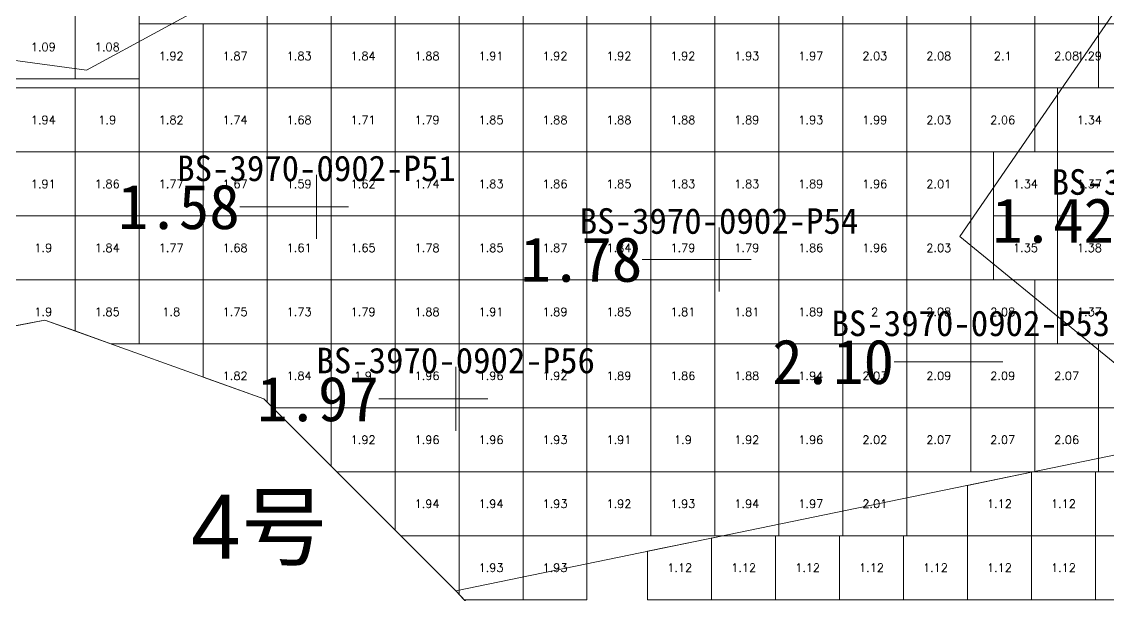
# Model space of a CAD drawing. Header units: inches. Extents: x 469759 to 470079, y 4349683 to 4349873.
# Drawn here: x 469921.7 to 469938.69, y 4349694.44 to 4349703.41 of the extents above; entities that cross this region are included whole.
import ezdxf
from ezdxf.enums import TextEntityAlignment as Align

# ---------------------------------------------------------------- set-up
doc = ezdxf.new("R2010")
doc.units = ezdxf.units.IN
doc.header["$MEASUREMENT"] = 0
for name, color, linetype, lineweight in [('孔口文字', 7, 'Continuous', 0), ('点', 7, 'Continuous', 0), ('爆区方格网', 7, 'Continuous', 0), ('线条', 7, 'Continuous', 0), ('钻孔', 7, 'Continuous', 0)]:
    doc.layers.add(name, color=color, linetype=linetype, lineweight=lineweight)
doc.styles.add('3dmine_textStyle_1', font='txt.shx', dxfattribs={"height": 1, "bigfont": 'gbcbig.shx'})
doc.styles.add('3dmine_textStyle_2', font='arial.ttf', dxfattribs={"height": 1})
doc.styles.add('3dmine_textStyle_3', font='SimSun.ttf', dxfattribs={"height": 1})

msp = doc.modelspace()

# ---------------------------------------------------------------- hatches: boundary and pattern name
at = {"layer": '钻孔', "linetype": 'Continuous', "lineweight": 0, "true_color": 0xff0000, "extrusion": (0, 1, 0)}
for points in [[(-469927.31, 3960.433), (-469926.31, 3960.433), (-469926.31, 3971.433), (-469927.31, 3971.433)], [(-469933.604, 3960.091), (-469932.604, 3960.091), (-469932.604, 3971.091), (-469933.604, 3971.091)], [(-469937.54, 3959.976), (-469936.54, 3959.976), (-469936.54, 3970.976), (-469937.54, 3970.976)], [(-469929.487, 3960.341), (-469928.487, 3960.341), (-469928.487, 3971.341), (-469929.487, 3971.341)]]:
    msp.add_hatch(color=1, dxfattribs=at).paths.add_polyline_path(points, flags=0)

# ---------------------------------------------------------------- linework, layer by layer
at = {"color": 5, "linetype": 'Continuous', "lineweight": 0, "true_color": 0x0000ff}
for points in [[(469949.512, 4349715.803), (469943.724, 4349715.656), (469933.139, 4349715.987), (469931.346, 4349715.989), (469931.343, 4349713.184), (469936.711, 4349708.564), (469939.138, 4349704.071), (469936.371, 4349700.048), (469940.196, 4349696.923), (469943.125, 4349698.914), (469948.312, 4349700.172)], [(469925.145, 4349715.868), (469926.549, 4349712.881), (469922.745, 4349708.471), (469926.231, 4349704.561), (469922.715, 4349702.65), (469918.259, 4349703.257)], [(469940.065, 4349688.371), (469940.196, 4349696.923), (469928.487, 4349694.512), (469932.65, 4349690.057), (469940.065, 4349688.371)]]:
    msp.add_lwpolyline(points, dxfattribs=at)
at = {"color": 1, "linetype": 'Continuous', "lineweight": 0, "true_color": 0xff0000, "elevation": 3971.363}
msp.add_lwpolyline([(469929.274, 4349710.837), (469931.343, 4349713.184), (469936.711, 4349708.564), (469939.138, 4349704.071), (469936.371, 4349700.048), (469940.196, 4349696.923), (469928.487, 4349694.512), (469925.487, 4349697.512), (469922.063, 4349698.744), (469918.261, 4349698.003), (469914.894, 4349700.922), (469918.259, 4349703.257), (469922.715, 4349702.65), (469926.231, 4349704.561), (469922.745, 4349708.471), (469926.549, 4349712.881), (469929.274, 4349710.837)], dxfattribs=at)
at = {"layer": '点', "color": 138, "linetype": 'Continuous', "lineweight": 0, "true_color": 0x004c4c}
for points, elevation in [([(469926.31, 4349700.016), (469926.31, 4349701.016)], 3971.433), ([(469926.81, 4349700.516), (469925.81, 4349700.516)], 3971.433), ([(469932.604, 4349699.192), (469932.604, 4349700.192)], 3971.091), ([(469933.104, 4349699.692), (469932.104, 4349699.692)], 3971.091), ([(469936.54, 4349697.593), (469936.54, 4349698.593)], 3970.976), ([(469937.04, 4349698.093), (469936.04, 4349698.093)], 3970.976), ([(469928.487, 4349697.012), (469928.487, 4349698.012)], 3971.341), ([(469928.987, 4349697.512), (469927.987, 4349697.512)], 3971.341)]:
    msp.add_lwpolyline(points, dxfattribs=dict(at, elevation=elevation))
at = {"layer": '爆区方格网', "color": 1, "linetype": 'Continuous', "lineweight": 0, "true_color": 0xff0000, "elevation": 3971.341}
for points in [[(469926.539, 4349703.372), (469925.539, 4349703.372), (469925.539, 4349703.513), (469925.539, 4349704.372), (469926.539, 4349704.372), (469926.539, 4349703.372)], [(469927.539, 4349703.372), (469926.539, 4349703.372), (469926.539, 4349704.372), (469927.539, 4349704.372), (469927.539, 4349703.372)], [(469928.539, 4349703.372), (469927.539, 4349703.372), (469927.539, 4349704.372), (469928.539, 4349704.372), (469928.539, 4349703.372)], [(469929.539, 4349703.372), (469928.539, 4349703.372), (469928.539, 4349704.372), (469929.539, 4349704.372), (469929.539, 4349703.372)], [(469930.539, 4349703.372), (469929.539, 4349703.372), (469929.539, 4349704.372), (469930.539, 4349704.372), (469930.539, 4349703.372)], [(469931.539, 4349703.372), (469930.539, 4349703.372), (469930.539, 4349704.372), (469931.539, 4349704.372), (469931.539, 4349703.372)], [(469932.539, 4349703.372), (469931.539, 4349703.372), (469931.539, 4349704.372), (469932.539, 4349704.372), (469932.539, 4349703.372)], [(469933.539, 4349703.372), (469932.539, 4349703.372), (469932.539, 4349704.372), (469933.539, 4349704.372), (469933.539, 4349703.372)], [(469934.539, 4349703.372), (469933.539, 4349703.372), (469933.539, 4349704.372), (469934.539, 4349704.372), (469934.539, 4349703.372)], [(469935.539, 4349703.372), (469934.539, 4349703.372), (469934.539, 4349704.372), (469935.539, 4349704.372), (469935.539, 4349703.372)], [(469936.539, 4349703.372), (469935.539, 4349703.372), (469935.539, 4349704.372), (469936.539, 4349704.372), (469936.539, 4349703.372)], [(469937.539, 4349703.372), (469936.539, 4349703.372), (469936.539, 4349704.372), (469937.539, 4349704.372), (469937.539, 4349703.372)], [(469938.539, 4349703.372), (469937.539, 4349703.372), (469937.539, 4349704.372), (469938.539, 4349704.372), (469938.539, 4349703.372)], [(469924.539, 4349702.372), (469923.539, 4349702.372), (469923.539, 4349702.513), (469923.539, 4349703.372), (469924.539, 4349703.372), (469924.539, 4349702.372)], [(469925.539, 4349702.372), (469924.539, 4349702.372), (469924.539, 4349703.372), (469925.539, 4349703.372), (469925.539, 4349702.372)], [(469926.539, 4349702.372), (469925.539, 4349702.372), (469925.539, 4349703.372), (469926.539, 4349703.372), (469926.539, 4349702.372)], [(469927.539, 4349702.372), (469926.539, 4349702.372), (469926.539, 4349703.372), (469927.539, 4349703.372), (469927.539, 4349702.372)], [(469928.539, 4349702.372), (469927.539, 4349702.372), (469927.539, 4349703.372), (469928.539, 4349703.372), (469928.539, 4349702.372)], [(469929.539, 4349702.372), (469928.539, 4349702.372), (469928.539, 4349703.372), (469929.539, 4349703.372), (469929.539, 4349702.372)], [(469930.539, 4349702.372), (469929.539, 4349702.372), (469929.539, 4349703.372), (469930.539, 4349703.372), (469930.539, 4349702.372)], [(469931.539, 4349702.372), (469930.539, 4349702.372), (469930.539, 4349703.372), (469931.539, 4349703.372), (469931.539, 4349702.372)], [(469932.539, 4349702.372), (469931.539, 4349702.372), (469931.539, 4349703.372), (469932.539, 4349703.372), (469932.539, 4349702.372)], [(469933.539, 4349702.372), (469932.539, 4349702.372), (469932.539, 4349703.372), (469933.539, 4349703.372), (469933.539, 4349702.372)], [(469934.539, 4349702.372), (469933.539, 4349702.372), (469933.539, 4349703.372), (469934.539, 4349703.372), (469934.539, 4349702.372)], [(469935.539, 4349702.372), (469934.539, 4349702.372), (469934.539, 4349703.372), (469935.539, 4349703.372), (469935.539, 4349702.372)], [(469936.539, 4349702.372), (469935.539, 4349702.372), (469935.539, 4349703.372), (469936.539, 4349703.372), (469936.539, 4349702.372)], [(469937.539, 4349702.372), (469936.539, 4349702.372), (469936.539, 4349703.372), (469937.539, 4349703.372), (469937.539, 4349702.372)], [(469938.539, 4349702.372), (469937.539, 4349702.372), (469937.539, 4349703.372), (469938.539, 4349703.372), (469938.539, 4349702.372)], [(469922.539, 4349701.372), (469921.539, 4349701.372), (469921.539, 4349702.372), (469922.539, 4349702.372), (469922.539, 4349701.372)], [(469923.539, 4349701.372), (469922.539, 4349701.372), (469922.539, 4349702.372), (469923.539, 4349702.372), (469923.539, 4349701.372)], [(469924.539, 4349701.372), (469923.539, 4349701.372), (469923.539, 4349702.372), (469924.539, 4349702.372), (469924.539, 4349701.372)], [(469925.539, 4349701.372), (469924.539, 4349701.372), (469924.539, 4349702.372), (469925.539, 4349702.372), (469925.539, 4349701.372)], [(469926.539, 4349701.372), (469925.539, 4349701.372), (469925.539, 4349702.372), (469926.539, 4349702.372), (469926.539, 4349701.372)], [(469927.539, 4349701.372), (469926.539, 4349701.372), (469926.539, 4349702.372), (469927.539, 4349702.372), (469927.539, 4349701.372)], [(469928.539, 4349701.372), (469927.539, 4349701.372), (469927.539, 4349702.372), (469928.539, 4349702.372), (469928.539, 4349701.372)], [(469929.539, 4349701.372), (469928.539, 4349701.372), (469928.539, 4349702.372), (469929.539, 4349702.372), (469929.539, 4349701.372)], [(469930.539, 4349701.372), (469929.539, 4349701.372), (469929.539, 4349702.372), (469930.539, 4349702.372), (469930.539, 4349701.372)], [(469931.539, 4349701.372), (469930.539, 4349701.372), (469930.539, 4349702.372), (469931.539, 4349702.372), (469931.539, 4349701.372)], [(469932.539, 4349701.372), (469931.539, 4349701.372), (469931.539, 4349702.372), (469932.539, 4349702.372), (469932.539, 4349701.372)], [(469933.539, 4349701.372), (469932.539, 4349701.372), (469932.539, 4349702.372), (469933.539, 4349702.372), (469933.539, 4349701.372)], [(469934.539, 4349701.372), (469933.539, 4349701.372), (469933.539, 4349702.372), (469934.539, 4349702.372), (469934.539, 4349701.372)], [(469935.539, 4349701.372), (469934.539, 4349701.372), (469934.539, 4349702.372), (469935.539, 4349702.372), (469935.539, 4349701.372)], [(469936.539, 4349701.372), (469935.539, 4349701.372), (469935.539, 4349702.372), (469936.539, 4349702.372), (469936.539, 4349701.372)], [(469937.539, 4349701.372), (469936.539, 4349701.372), (469936.539, 4349702.372), (469937.539, 4349702.372), (469937.539, 4349701.372)], [(469922.539, 4349700.372), (469921.539, 4349700.372), (469921.539, 4349701.372), (469922.539, 4349701.372), (469922.539, 4349700.372)], [(469923.539, 4349700.372), (469922.539, 4349700.372), (469922.539, 4349701.372), (469923.539, 4349701.372), (469923.539, 4349700.372)], [(469924.539, 4349700.372), (469923.539, 4349700.372), (469923.539, 4349701.372), (469924.539, 4349701.372), (469924.539, 4349700.372)], [(469925.539, 4349700.372), (469924.539, 4349700.372), (469924.539, 4349701.372), (469925.539, 4349701.372), (469925.539, 4349700.372)], [(469926.539, 4349700.372), (469925.539, 4349700.372), (469925.539, 4349701.372), (469926.539, 4349701.372), (469926.539, 4349700.372)], [(469927.539, 4349700.372), (469926.539, 4349700.372), (469926.539, 4349701.372), (469927.539, 4349701.372), (469927.539, 4349700.372)], [(469928.539, 4349700.372), (469927.539, 4349700.372), (469927.539, 4349701.372), (469928.539, 4349701.372), (469928.539, 4349700.372)], [(469929.539, 4349700.372), (469928.539, 4349700.372), (469928.539, 4349701.372), (469929.539, 4349701.372), (469929.539, 4349700.372)], [(469930.539, 4349700.372), (469929.539, 4349700.372), (469929.539, 4349701.372), (469930.539, 4349701.372), (469930.539, 4349700.372)], [(469931.539, 4349700.372), (469930.539, 4349700.372), (469930.539, 4349701.372), (469931.539, 4349701.372), (469931.539, 4349700.372)], [(469932.539, 4349700.372), (469931.539, 4349700.372), (469931.539, 4349701.372), (469932.539, 4349701.372), (469932.539, 4349700.372)], [(469933.539, 4349700.372), (469932.539, 4349700.372), (469932.539, 4349701.372), (469933.539, 4349701.372), (469933.539, 4349700.372)], [(469934.539, 4349700.372), (469933.539, 4349700.372), (469933.539, 4349701.372), (469934.539, 4349701.372), (469934.539, 4349700.372)], [(469935.539, 4349700.372), (469934.539, 4349700.372), (469934.539, 4349701.372), (469935.539, 4349701.372), (469935.539, 4349700.372)], [(469936.539, 4349700.372), (469935.539, 4349700.372), (469935.539, 4349701.372), (469936.539, 4349701.372), (469936.539, 4349700.372)], [(469922.539, 4349699.372), (469921.539, 4349699.372), (469921.539, 4349700.372), (469922.539, 4349700.372), (469922.539, 4349699.372)], [(469923.539, 4349699.372), (469922.539, 4349699.372), (469922.539, 4349700.372), (469923.539, 4349700.372), (469923.539, 4349699.372)], [(469924.539, 4349699.372), (469923.539, 4349699.372), (469923.539, 4349700.372), (469924.539, 4349700.372), (469924.539, 4349699.372)], [(469925.539, 4349699.372), (469924.539, 4349699.372), (469924.539, 4349700.372), (469925.539, 4349700.372), (469925.539, 4349699.372)], [(469926.539, 4349699.372), (469925.539, 4349699.372), (469925.539, 4349700.372), (469926.539, 4349700.372), (469926.539, 4349699.372)], [(469927.539, 4349699.372), (469926.539, 4349699.372), (469926.539, 4349700.372), (469927.539, 4349700.372), (469927.539, 4349699.372)], [(469928.539, 4349699.372), (469927.539, 4349699.372), (469927.539, 4349700.372), (469928.539, 4349700.372), (469928.539, 4349699.372)], [(469929.539, 4349699.372), (469928.539, 4349699.372), (469928.539, 4349700.372), (469929.539, 4349700.372), (469929.539, 4349699.372)], [(469930.539, 4349699.372), (469929.539, 4349699.372), (469929.539, 4349700.372), (469930.539, 4349700.372), (469930.539, 4349699.372)], [(469931.539, 4349699.372), (469930.539, 4349699.372), (469930.539, 4349700.372), (469931.539, 4349700.372), (469931.539, 4349699.372)], [(469932.539, 4349699.372), (469931.539, 4349699.372), (469931.539, 4349700.372), (469932.539, 4349700.372), (469932.539, 4349699.372)], [(469933.539, 4349699.372), (469932.539, 4349699.372), (469932.539, 4349700.372), (469933.539, 4349700.372), (469933.539, 4349699.372)], [(469934.539, 4349699.372), (469933.539, 4349699.372), (469933.539, 4349700.372), (469934.539, 4349700.372), (469934.539, 4349699.372)], [(469935.539, 4349699.372), (469934.539, 4349699.372), (469934.539, 4349700.372), (469935.539, 4349700.372), (469935.539, 4349699.372)], [(469936.539, 4349699.372), (469935.539, 4349699.372), (469935.539, 4349700.372), (469936.539, 4349700.372), (469936.539, 4349699.372)], [(469922.539, 4349698.573), (469922.063, 4349698.744), (469921.539, 4349698.642), (469921.539, 4349699.372), (469922.539, 4349699.372), (469922.539, 4349698.573)], [(469923.539, 4349698.372), (469923.097, 4349698.372), (469922.539, 4349698.573), (469922.539, 4349699.372), (469923.539, 4349699.372), (469923.539, 4349698.372)], [(469924.539, 4349698.372), (469923.539, 4349698.372), (469923.539, 4349699.372), (469924.539, 4349699.372), (469924.539, 4349698.372)], [(469925.539, 4349698.372), (469924.539, 4349698.372), (469924.539, 4349699.372), (469925.539, 4349699.372), (469925.539, 4349698.372)], [(469926.539, 4349698.372), (469925.539, 4349698.372), (469925.539, 4349699.372), (469926.539, 4349699.372), (469926.539, 4349698.372)], [(469927.539, 4349698.372), (469926.539, 4349698.372), (469926.539, 4349699.372), (469927.539, 4349699.372), (469927.539, 4349698.372)], [(469928.539, 4349698.372), (469927.539, 4349698.372), (469927.539, 4349699.372), (469928.539, 4349699.372), (469928.539, 4349698.372)], [(469929.539, 4349698.372), (469928.539, 4349698.372), (469928.539, 4349699.372), (469929.539, 4349699.372), (469929.539, 4349698.372)], [(469930.539, 4349698.372), (469929.539, 4349698.372), (469929.539, 4349699.372), (469930.539, 4349699.372), (469930.539, 4349698.372)], [(469931.539, 4349698.372), (469930.539, 4349698.372), (469930.539, 4349699.372), (469931.539, 4349699.372), (469931.539, 4349698.372)], [(469932.539, 4349698.372), (469931.539, 4349698.372), (469931.539, 4349699.372), (469932.539, 4349699.372), (469932.539, 4349698.372)], [(469933.539, 4349698.372), (469932.539, 4349698.372), (469932.539, 4349699.372), (469933.539, 4349699.372), (469933.539, 4349698.372)], [(469934.539, 4349698.372), (469933.539, 4349698.372), (469933.539, 4349699.372), (469934.539, 4349699.372), (469934.539, 4349698.372)], [(469935.539, 4349698.372), (469934.539, 4349698.372), (469934.539, 4349699.372), (469935.539, 4349699.372), (469935.539, 4349698.372)], [(469936.539, 4349698.372), (469935.539, 4349698.372), (469935.539, 4349699.372), (469936.539, 4349699.372), (469936.539, 4349698.372)], [(469937.539, 4349698.372), (469936.539, 4349698.372), (469936.539, 4349699.372), (469937.539, 4349699.372), (469937.539, 4349698.372)], [(469925.539, 4349697.46), (469925.487, 4349697.512), (469924.539, 4349697.853), (469924.539, 4349698.372), (469925.539, 4349698.372), (469925.539, 4349697.46)], [(469926.539, 4349697.372), (469925.627, 4349697.372), (469925.539, 4349697.46), (469925.539, 4349698.372), (469926.539, 4349698.372), (469926.539, 4349697.372)], [(469927.539, 4349697.372), (469926.539, 4349697.372), (469926.539, 4349698.372), (469927.539, 4349698.372), (469927.539, 4349697.372)], [(469928.539, 4349697.372), (469927.539, 4349697.372), (469927.539, 4349698.372), (469928.539, 4349698.372), (469928.539, 4349697.372)], [(469929.539, 4349697.372), (469928.539, 4349697.372), (469928.539, 4349698.372), (469929.539, 4349698.372), (469929.539, 4349697.372)], [(469930.539, 4349697.372), (469929.539, 4349697.372), (469929.539, 4349698.372), (469930.539, 4349698.372), (469930.539, 4349697.372)], [(469931.539, 4349697.372), (469930.539, 4349697.372), (469930.539, 4349698.372), (469931.539, 4349698.372), (469931.539, 4349697.372)], [(469932.539, 4349697.372), (469931.539, 4349697.372), (469931.539, 4349698.372), (469932.539, 4349698.372), (469932.539, 4349697.372)], [(469933.539, 4349697.372), (469932.539, 4349697.372), (469932.539, 4349698.372), (469933.539, 4349698.372), (469933.539, 4349697.372)], [(469934.539, 4349697.372), (469933.539, 4349697.372), (469933.539, 4349698.372), (469934.539, 4349698.372), (469934.539, 4349697.372)], [(469935.539, 4349697.372), (469934.539, 4349697.372), (469934.539, 4349698.372), (469935.539, 4349698.372), (469935.539, 4349697.372)], [(469936.539, 4349697.372), (469935.539, 4349697.372), (469935.539, 4349698.372), (469936.539, 4349698.372), (469936.539, 4349697.372)], [(469937.539, 4349697.372), (469936.539, 4349697.372), (469936.539, 4349698.372), (469937.539, 4349698.372), (469937.539, 4349697.372)], [(469938.539, 4349697.372), (469937.539, 4349697.372), (469937.539, 4349698.372), (469938.539, 4349698.372), (469938.539, 4349697.372)], [(469927.539, 4349696.372), (469926.627, 4349696.372), (469926.539, 4349696.46), (469926.539, 4349697.372), (469927.539, 4349697.372), (469927.539, 4349696.372)], [(469928.539, 4349696.372), (469927.539, 4349696.372), (469927.539, 4349697.372), (469928.539, 4349697.372), (469928.539, 4349696.372)], [(469929.539, 4349696.372), (469928.539, 4349696.372), (469928.539, 4349697.372), (469929.539, 4349697.372), (469929.539, 4349696.372)], [(469930.539, 4349696.372), (469929.539, 4349696.372), (469929.539, 4349697.372), (469930.539, 4349697.372), (469930.539, 4349696.372)], [(469931.539, 4349696.372), (469930.539, 4349696.372), (469930.539, 4349697.372), (469931.539, 4349697.372), (469931.539, 4349696.372)], [(469932.539, 4349696.372), (469931.539, 4349696.372), (469931.539, 4349697.372), (469932.539, 4349697.372), (469932.539, 4349696.372)], [(469933.539, 4349696.372), (469932.539, 4349696.372), (469932.539, 4349697.372), (469933.539, 4349697.372), (469933.539, 4349696.372)], [(469934.539, 4349696.372), (469933.539, 4349696.372), (469933.539, 4349697.372), (469934.539, 4349697.372), (469934.539, 4349696.372)], [(469935.539, 4349696.372), (469934.539, 4349696.372), (469934.539, 4349697.372), (469935.539, 4349697.372), (469935.539, 4349696.372)], [(469936.539, 4349696.372), (469935.539, 4349696.372), (469935.539, 4349697.372), (469936.539, 4349697.372), (469936.539, 4349696.372)], [(469937.539, 4349696.372), (469936.539, 4349696.372), (469936.539, 4349697.372), (469937.539, 4349697.372), (469937.539, 4349696.372)], [(469938.539, 4349696.372), (469937.539, 4349696.372), (469937.539, 4349697.372), (469938.539, 4349697.372), (469938.539, 4349696.372)], [(469939.539, 4349696.372), (469938.539, 4349696.372), (469938.539, 4349697.372), (469939.539, 4349697.372), (469939.539, 4349696.372)], [(469928.539, 4349695.372), (469927.627, 4349695.372), (469927.539, 4349695.46), (469927.539, 4349696.372), (469928.539, 4349696.372), (469928.539, 4349695.372)], [(469929.539, 4349695.372), (469928.539, 4349695.372), (469928.539, 4349696.372), (469929.539, 4349696.372), (469929.539, 4349695.372)], [(469930.539, 4349695.372), (469929.539, 4349695.372), (469929.539, 4349696.372), (469930.539, 4349696.372), (469930.539, 4349695.372)], [(469931.539, 4349695.372), (469930.539, 4349695.372), (469930.539, 4349696.372), (469931.539, 4349696.372), (469931.539, 4349695.372)], [(469932.539, 4349695.372), (469931.539, 4349695.372), (469931.539, 4349696.372), (469932.539, 4349696.372), (469932.539, 4349695.372)], [(469933.539, 4349695.372), (469932.539, 4349695.372), (469932.539, 4349696.372), (469933.539, 4349696.372), (469933.539, 4349695.372)], [(469934.539, 4349695.372), (469933.539, 4349695.372), (469933.539, 4349696.372), (469934.539, 4349696.372), (469934.539, 4349695.372)], [(469935.539, 4349695.372), (469934.539, 4349695.372), (469934.539, 4349696.372), (469935.539, 4349696.372), (469935.539, 4349695.372)], [(469929.539, 4349694.372), (469928.618, 4349694.372), (469928.539, 4349694.456), (469928.539, 4349695.372), (469929.539, 4349695.372), (469929.539, 4349694.372)], [(469930.539, 4349694.372), (469929.539, 4349694.372), (469929.539, 4349695.372), (469930.539, 4349695.372), (469930.539, 4349694.372)]]:
    msp.add_lwpolyline(points, dxfattribs=at)
at = {"layer": '爆区方格网', "color": 5, "linetype": 'Continuous', "lineweight": 0, "true_color": 0x0000ff}
for points, elevation in [([(469922.539, 4349702.513), (469921.539, 4349702.513), (469921.539, 4349703.513), (469922.539, 4349703.513), (469922.539, 4349702.513)], 3971.535), ([(469923.539, 4349702.513), (469922.539, 4349702.513), (469922.539, 4349703.513), (469923.539, 4349703.513), (469923.539, 4349702.513)], 3971.535), ([(469938.895, 4349702.372), (469938.539, 4349702.372), (469938.539, 4349703.372), (469938.895, 4349703.372), (469938.895, 4349702.372)], 3971.284), ([(469938.895, 4349701.372), (469937.895, 4349701.372), (469937.895, 4349702.372), (469938.895, 4349702.372), (469938.895, 4349701.372)], 3971.284), ([(469937.895, 4349700.372), (469936.895, 4349700.372), (469936.895, 4349701.372), (469937.895, 4349701.372), (469937.895, 4349700.372)], 3971.284), ([(469938.895, 4349700.372), (469937.895, 4349700.372), (469937.895, 4349701.372), (469938.895, 4349701.372), (469938.895, 4349700.372)], 3971.284), ([(469937.895, 4349699.372), (469936.895, 4349699.372), (469936.895, 4349700.372), (469937.895, 4349700.372), (469937.895, 4349699.372)], 3971.284), ([(469938.895, 4349699.372), (469937.895, 4349699.372), (469937.895, 4349700.372), (469938.895, 4349700.372), (469938.895, 4349699.372)], 3971.284), ([(469938.895, 4349698.372), (469937.895, 4349698.372), (469937.895, 4349699.372), (469938.895, 4349699.372), (469938.895, 4349698.372)], 3971.284), ([(469937.488, 4349695.372), (469936.488, 4349695.372), (469936.488, 4349696.159), (469937.488, 4349696.365), (469937.488, 4349695.372)], 3971.233), ([(469938.488, 4349695.372), (469937.488, 4349695.372), (469937.488, 4349696.365), (469937.522, 4349696.372), (469938.488, 4349696.372), (469938.488, 4349695.372)], 3971.233), ([(469939.488, 4349695.372), (469938.488, 4349695.372), (469938.488, 4349696.372), (469939.488, 4349696.372), (469939.488, 4349695.372)], 3971.233), ([(469933.488, 4349694.372), (469932.488, 4349694.372), (469932.488, 4349695.336), (469932.665, 4349695.372), (469933.488, 4349695.372), (469933.488, 4349694.372)], 3971.233), ([(469934.488, 4349694.372), (469933.488, 4349694.372), (469933.488, 4349695.372), (469934.488, 4349695.372), (469934.488, 4349694.372)], 3971.233), ([(469935.488, 4349694.372), (469934.488, 4349694.372), (469934.488, 4349695.372), (469935.488, 4349695.372), (469935.488, 4349694.372)], 3971.233), ([(469936.488, 4349694.372), (469935.488, 4349694.372), (469935.488, 4349695.372), (469936.488, 4349695.372), (469936.488, 4349694.372)], 3971.233), ([(469937.488, 4349694.372), (469936.488, 4349694.372), (469936.488, 4349695.372), (469937.488, 4349695.372), (469937.488, 4349694.372)], 3971.233), ([(469938.488, 4349694.372), (469937.488, 4349694.372), (469937.488, 4349695.372), (469938.488, 4349695.372), (469938.488, 4349694.372)], 3971.233), ([(469939.488, 4349694.372), (469938.488, 4349694.372), (469938.488, 4349695.372), (469939.488, 4349695.372), (469939.488, 4349694.372)], 3971.233), ([(469932.488, 4349694.372), (469931.488, 4349694.372), (469931.488, 4349695.13), (469932.488, 4349695.336), (469932.488, 4349694.372)], 3971.233)]:
    msp.add_lwpolyline(points, dxfattribs=dict(at, elevation=elevation))
at = {"layer": '线条', "color": 138, "linetype": 'Continuous', "lineweight": 0, "true_color": 0x004c4c}
for points, elevation in [([(469926.31, 4349700.516), (469926.31, 4349700.516), (469926.31, 4349700.516)], 3971.433), ([(469932.604, 4349699.692), (469932.604, 4349699.692), (469932.604, 4349699.692)], 3971.091), ([(469936.54, 4349698.093), (469936.54, 4349698.093), (469936.54, 4349698.093)], 3970.976), ([(469928.487, 4349697.512), (469928.487, 4349697.512), (469928.487, 4349697.512)], 3971.341)]:
    msp.add_lwpolyline(points, dxfattribs=dict(at, elevation=elevation))
at = {"layer": '钻孔', "color": 1, "linetype": 'Continuous', "lineweight": 0, "true_color": 0xff0000}
for points, elevation in [([(469926.31, 4349700.516), (469925.11, 4349700.516)], 3971.433), ([(469926.31, 4349700.516), (469925.11, 4349700.516)], 3960.433), ([(469932.604, 4349699.692), (469931.404, 4349699.692)], 3971.091), ([(469932.604, 4349699.692), (469931.404, 4349699.692)], 3960.091), ([(469936.54, 4349698.093), (469935.34, 4349698.093)], 3970.976), ([(469936.54, 4349698.093), (469935.34, 4349698.093)], 3959.976), ([(469928.487, 4349697.512), (469927.287, 4349697.512)], 3971.341), ([(469928.487, 4349697.512), (469927.287, 4349697.512)], 3960.341)]:
    msp.add_lwpolyline(points, dxfattribs=dict(at, elevation=elevation))

# ---------------------------------------------------------------- texts
at = {"color": 5, "linetype": 'Continuous', "lineweight": 0, "true_color": 0x0000ff, "style": '3dmine_textStyle_1'}
for s, p in [('1.09', (469922.039, 4349703.013, 3971.535)), ('1.08', (469923.039, 4349703.013, 3971.535)), ('1.29', (469938.395, 4349702.872, 3971.284)), ('1.34', (469938.395, 4349701.872, 3971.284)), ('1.34', (469937.395, 4349700.872, 3971.284)), ('1.37', (469938.395, 4349700.872, 3971.284)), ('1.35', (469937.395, 4349699.872, 3971.284)), ('1.38', (469938.395, 4349699.872, 3971.284)), ('1.37', (469938.395, 4349698.872, 3971.284)), ('1.12', (469936.988, 4349695.872, 3971.233)), ('1.12', (469937.988, 4349695.872, 3971.233)), ('1.12', (469931.988, 4349694.872, 3971.233)), ('1.12', (469932.988, 4349694.872, 3971.233)), ('1.12', (469933.988, 4349694.872, 3971.233)), ('1.12', (469934.988, 4349694.872, 3971.233)), ('1.12', (469935.988, 4349694.872, 3971.233)), ('1.12', (469936.988, 4349694.872, 3971.233)), ('1.12', (469937.988, 4349694.872, 3971.233))]:
    msp.add_text(s, height=0.13, dxfattribs=at).set_placement(p, align=Align.MIDDLE_CENTER)
at = {"color": 1, "linetype": 'Continuous', "lineweight": 0, "true_color": 0xff0000, "style": '3dmine_textStyle_1'}
for s, p in [('1.92', (469924.039, 4349702.872, 3971.341)), ('1.87', (469925.039, 4349702.872, 3971.341)), ('1.83', (469926.039, 4349702.872, 3971.341)), ('1.84', (469927.039, 4349702.872, 3971.341)), ('1.88', (469928.039, 4349702.872, 3971.341)), ('1.91', (469929.039, 4349702.872, 3971.341)), ('1.92', (469930.039, 4349702.872, 3971.341)), ('1.92', (469931.039, 4349702.872, 3971.341)), ('1.92', (469932.039, 4349702.872, 3971.341)), ('1.93', (469933.039, 4349702.872, 3971.341)), ('1.97', (469934.039, 4349702.872, 3971.341)), ('2.03', (469935.039, 4349702.872, 3971.341)), ('2.08', (469936.039, 4349702.872, 3971.341)), ('2.1', (469937.039, 4349702.872, 3971.341)), ('2.08', (469938.039, 4349702.872, 3971.341)), ('1.94', (469922.039, 4349701.872, 3971.341)), ('1.9', (469923.039, 4349701.872, 3971.341)), ('1.82', (469924.039, 4349701.872, 3971.341)), ('1.74', (469925.039, 4349701.872, 3971.341)), ('1.68', (469926.039, 4349701.872, 3971.341)), ('1.71', (469927.039, 4349701.872, 3971.341)), ('1.79', (469928.039, 4349701.872, 3971.341)), ('1.85', (469929.039, 4349701.872, 3971.341)), ('1.88', (469930.039, 4349701.872, 3971.341)), ('1.88', (469931.039, 4349701.872, 3971.341)), ('1.88', (469932.039, 4349701.872, 3971.341)), ('1.89', (469933.039, 4349701.872, 3971.341)), ('1.93', (469934.039, 4349701.872, 3971.341)), ('1.99', (469935.039, 4349701.872, 3971.341)), ('2.03', (469936.039, 4349701.872, 3971.341)), ('2.06', (469937.039, 4349701.872, 3971.341)), ('1.91', (469922.039, 4349700.872, 3971.341)), ('1.86', (469923.039, 4349700.872, 3971.341)), ('1.77', (469924.039, 4349700.872, 3971.341)), ('1.67', (469925.039, 4349700.872, 3971.341)), ('1.59', (469926.039, 4349700.872, 3971.341)), ('1.62', (469927.039, 4349700.872, 3971.341)), ('1.74', (469928.039, 4349700.872, 3971.341)), ('1.83', (469929.039, 4349700.872, 3971.341)), ('1.86', (469930.039, 4349700.872, 3971.341)), ('1.85', (469931.039, 4349700.872, 3971.341)), ('1.83', (469932.039, 4349700.872, 3971.341)), ('1.83', (469933.039, 4349700.872, 3971.341)), ('1.89', (469934.039, 4349700.872, 3971.341)), ('1.96', (469935.039, 4349700.872, 3971.341)), ('2.01', (469936.039, 4349700.872, 3971.341)), ('1.9', (469922.039, 4349699.872, 3971.341)), ('1.84', (469923.039, 4349699.872, 3971.341)), ('1.77', (469924.039, 4349699.872, 3971.341)), ('1.68', (469925.039, 4349699.872, 3971.341)), ('1.61', (469926.039, 4349699.872, 3971.341)), ('1.65', (469927.039, 4349699.872, 3971.341)), ('1.78', (469928.039, 4349699.872, 3971.341)), ('1.85', (469929.039, 4349699.872, 3971.341)), ('1.87', (469930.039, 4349699.872, 3971.341)), ('1.84', (469931.039, 4349699.872, 3971.341)), ('1.79', (469932.039, 4349699.872, 3971.341)), ('1.79', (469933.039, 4349699.872, 3971.341)), ('1.86', (469934.039, 4349699.872, 3971.341)), ('1.96', (469935.039, 4349699.872, 3971.341)), ('2.03', (469936.039, 4349699.872, 3971.341)), ('1.9', (469922.039, 4349698.872, 3971.341)), ('1.85', (469923.039, 4349698.872, 3971.341)), ('1.8', (469924.039, 4349698.872, 3971.341)), ('1.75', (469925.039, 4349698.872, 3971.341)), ('1.73', (469926.039, 4349698.872, 3971.341)), ('1.79', (469927.039, 4349698.872, 3971.341)), ('1.88', (469928.039, 4349698.872, 3971.341)), ('1.91', (469929.039, 4349698.872, 3971.341)), ('1.89', (469930.039, 4349698.872, 3971.341)), ('1.85', (469931.039, 4349698.872, 3971.341)), ('1.81', (469932.039, 4349698.872, 3971.341)), ('1.81', (469933.039, 4349698.872, 3971.341)), ('1.89', (469934.039, 4349698.872, 3971.341)), ('2', (469935.039, 4349698.872, 3971.341)), ('2.08', (469936.039, 4349698.872, 3971.341)), ('2.08', (469937.039, 4349698.872, 3971.341)), ('1.82', (469925.039, 4349697.872, 3971.341)), ('1.84', (469926.039, 4349697.872, 3971.341)), ('1.9', (469927.039, 4349697.872, 3971.341)), ('1.96', (469928.039, 4349697.872, 3971.341)), ('1.96', (469929.039, 4349697.872, 3971.341)), ('1.92', (469930.039, 4349697.872, 3971.341)), ('1.89', (469931.039, 4349697.872, 3971.341)), ('1.86', (469932.039, 4349697.872, 3971.341)), ('1.88', (469933.039, 4349697.872, 3971.341)), ('1.94', (469934.039, 4349697.872, 3971.341)), ('2.03', (469935.039, 4349697.872, 3971.341)), ('2.09', (469936.039, 4349697.872, 3971.341)), ('2.09', (469937.039, 4349697.872, 3971.341)), ('2.07', (469938.039, 4349697.872, 3971.341)), ('1.92', (469927.039, 4349696.872, 3971.341)), ('1.96', (469928.039, 4349696.872, 3971.341)), ('1.96', (469929.039, 4349696.872, 3971.341)), ('1.93', (469930.039, 4349696.872, 3971.341)), ('1.91', (469931.039, 4349696.872, 3971.341)), ('1.9', (469932.039, 4349696.872, 3971.341)), ('1.92', (469933.039, 4349696.872, 3971.341)), ('1.96', (469934.039, 4349696.872, 3971.341)), ('2.02', (469935.039, 4349696.872, 3971.341)), ('2.07', (469936.039, 4349696.872, 3971.341)), ('2.07', (469937.039, 4349696.872, 3971.341)), ('2.06', (469938.039, 4349696.872, 3971.341)), ('1.94', (469928.039, 4349695.872, 3971.341)), ('1.94', (469929.039, 4349695.872, 3971.341)), ('1.93', (469930.039, 4349695.872, 3971.341)), ('1.92', (469931.039, 4349695.872, 3971.341)), ('1.93', (469932.039, 4349695.872, 3971.341)), ('1.94', (469933.039, 4349695.872, 3971.341)), ('1.97', (469934.039, 4349695.872, 3971.341)), ('2.01', (469935.039, 4349695.872, 3971.341)), ('1.93', (469929.039, 4349694.872, 3971.341)), ('1.93', (469930.039, 4349694.872, 3971.341))]:
    msp.add_text(s, height=0.13, dxfattribs=at).set_placement(p, align=Align.MIDDLE_CENTER)
at = {"color": 7, "linetype": 'Continuous', "lineweight": 0, "style": '3dmine_textStyle_2'}
msp.add_text('4号', height=1, dxfattribs=at).set_placement((469924.348, 4349695.012, 1985.963))
at = {"layer": '孔口文字', "color": 138, "linetype": 'Continuous', "lineweight": 0, "true_color": 0x004c4c, "style": '3dmine_textStyle_3'}
for s, p in [('BS-3970-0902-P51', (469926.31, 4349700.916, 3971.433)), ('BS-3970-0902-P52', (469939.98, 4349700.702, 3971.284)), ('BS-3970-0902-P54', (469932.604, 4349700.092, 3971.091)), ('BS-3970-0902-P53', (469936.54, 4349698.493, 3970.976)), ('BS-3970-0902-P56', (469928.487, 4349697.912, 3971.341))]:
    msp.add_text(s, height=0.4, dxfattribs=at).set_placement(p, align=Align.CENTER)
at = {"layer": '钻孔', "color": 1, "linetype": 'Continuous', "lineweight": 0, "true_color": 0xff0000, "style": '3dmine_textStyle_3'}
for s, p in [('1.58', (469925.11, 4349700.516, 3971.433)), ('1.78', (469931.404, 4349699.692, 3971.091)), ('2.10', (469935.34, 4349698.093, 3970.976)), ('1.97', (469927.287, 4349697.512, 3971.341))]:
    msp.add_text(s, height=0.7, dxfattribs=at).set_placement(p, align=Align.MIDDLE_RIGHT)
at = {"layer": '钻孔', "color": 5, "linetype": 'Continuous', "lineweight": 0, "true_color": 0x0000ff, "style": '3dmine_textStyle_3'}
msp.add_text('1.42', height=0.7, dxfattribs=at).set_placement((469938.78, 4349700.302, 3971.284), align=Align.MIDDLE_RIGHT)

doc.saveas('drawing.dxf')
